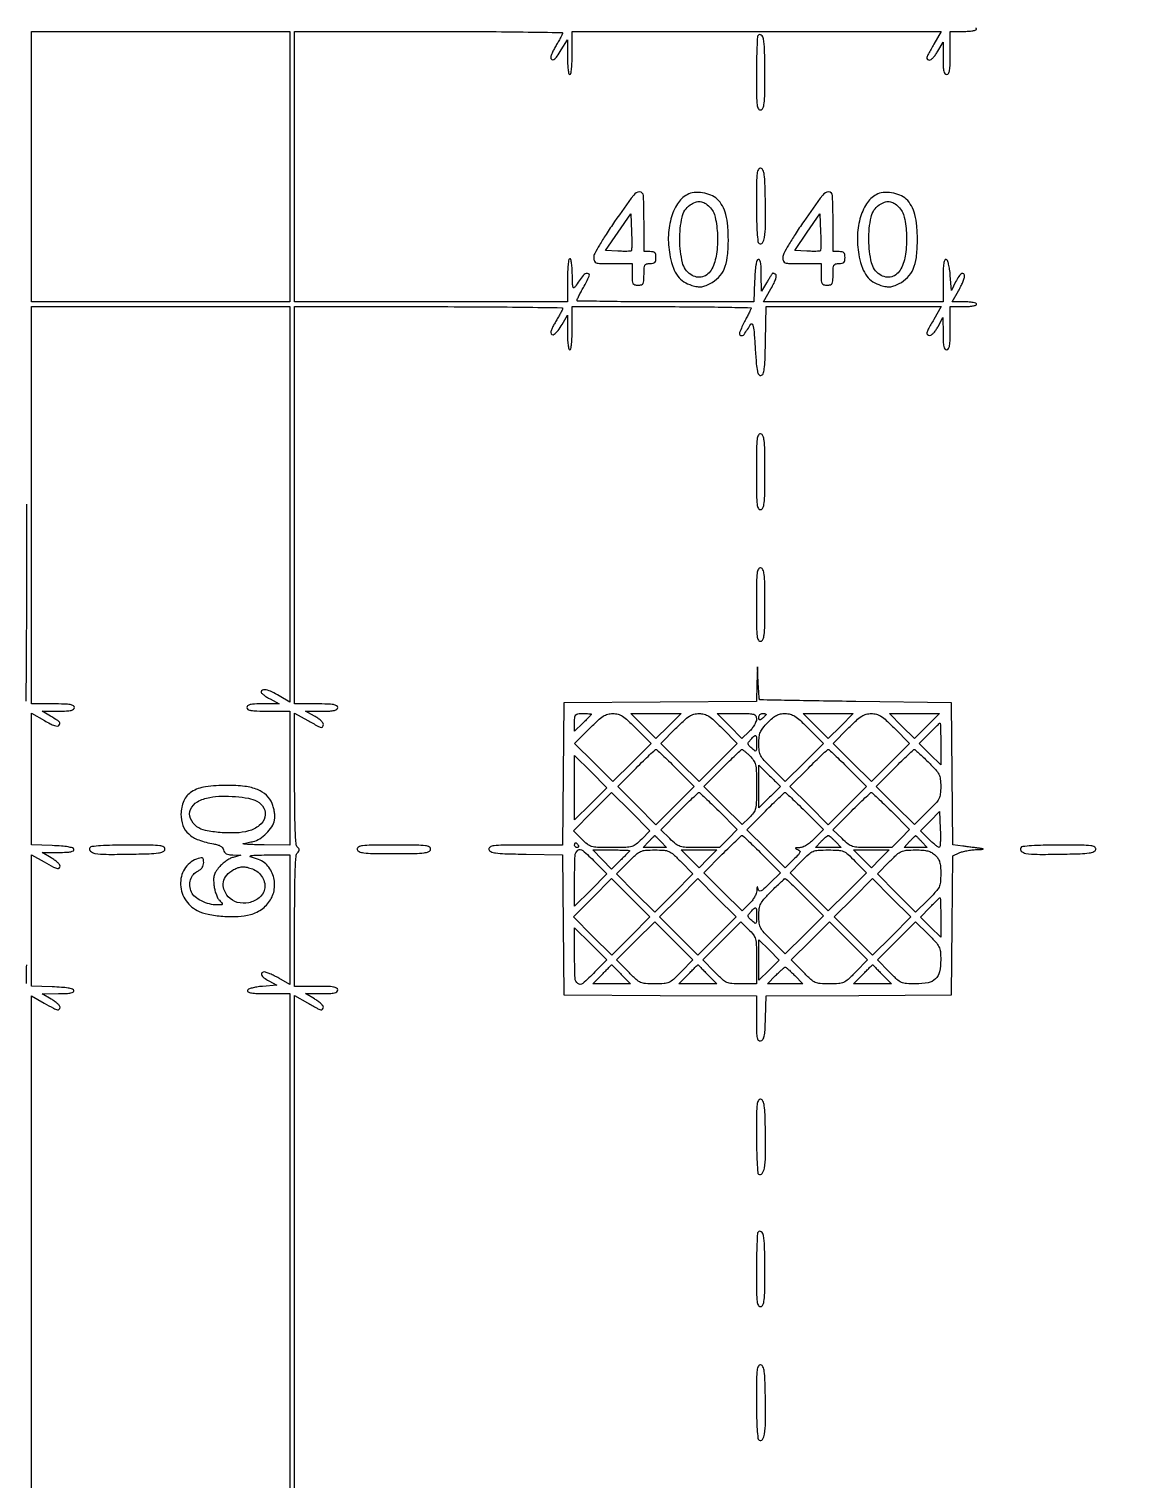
# Model space of a CAD drawing. Extents: x 0 to 836, y 5 to 589.
# Drawn here: x 594.8 to 633.6, y 268.6 to 319.9 of the extents above; entities that cross this region are included whole.
import ezdxf

# ---------------------------------------------------------------- set-up
doc = ezdxf.new("R2010")
doc.units = 0
doc.header["$MEASUREMENT"] = 0

msp = doc.modelspace()

# ---------------------------------------------------------------- linework, layer by layer
for points in [[(201.712326, 537.783562, -0.000001), (217.055896, 537.76491, -0.426088)], [(546.957638, 269.095817, -0.000001), (546.976289, 285.583213, -0.415883)], [(835.446278, 121.592707, -0.000059), (835.429914, 203.53197, -0.00002), (835.42504, 321.569549), (835.424938, 588.3084), (835.769253, 588.3084, 0.013775), (835.969061, 588.313906, 0.121919), (836.052736, 588.339582, 0.232745), (836.087862, 588.394014, 0.064289), (836.086534, 588.49875), (836.0595, 588.6891), (420.497259, 588.710259, 0.000013), (261.145696, 588.714318, 0.000021), (126.989856, 588.708632)], [(718.0002, 512.4222), (718.0002, 320.588723, -0.000011), (717.997333, 194.273324, -0.000202)], [(604.852986, 529.408162, -0.000002), (620.423836, 529.389509, -0.550615)], [(238.738155, 529.614638, -0.000002), (224.300981, 529.63329, -0.415836)], [(308.18842, 529.408162, -0.000002), (322.638019, 529.38951, -0.415836)], [(531.796111, 538.074638, -0.000002), (517.6951, 538.093291, -0.426056)], [(413.368417, 538.074638, -0.000002), (399.676779, 538.093291, -0.415815)], [(693.315638, 481.579418, -0.000002), (693.334294, 494.031443, -0.550517)], [(336.166934, 548.220763, -0.000002), (326.827688, 548.233536, -0.413812)], [(693.109162, 421.684687, -0.000002), (693.090507, 409.236574, -0.415775)], [(689.941022, 529.408162, -0.000003), (701.809045, 529.389505, -0.550493)], [(383.716206, 529.408162, -0.000003), (394.123716, 529.389504, -0.425916)], [(604.231838, 387.151416, -0.000003), (604.250494, 398.693431, -0.41574)], [(718.148241, 147.565102, 0.000075), (718.164575, 211.571705, 0.000026), (718.1694, 303.889409), (718.1694, 512.350018)], [(604.2132, 227.791709), (604.2132, 285.706618), (604.667648, 285.446609, 0.004639), (605.005791, 285.257286, 0.060119), (605.139598, 285.203681, 0.289671), (605.201254, 285.222954, 0.17782), (605.2284, 285.296871, 0.174943), (605.20889, 285.350925, 0.032609), (605.135208, 285.428767, 0.031428), (605.032622, 285.512543, 0.024173), (604.91115, 285.591028), (604.5939, 285.774913), (605.16495, 285.776857, 0.008975), (605.457852, 285.783112, 0.045684), (605.619351, 285.804325, 0.104993), (605.704856, 285.843656, 0.2369), (605.736, 285.9057, 0.273642), (605.698125, 285.969723, 0.084509), (605.58795, 286.007925, 0.035355), (605.378186, 286.0278, 0.005946), (604.9746, 286.0326), (604.2132, 286.0326), (604.2132, 288.34218, -0.002271), (604.218225, 289.448441, -0.008249), (604.236209, 290.151307, -0.006431), (604.263067, 290.639635, -0.181348), (604.31472, 290.75328, 0.049631), (604.359946, 290.808502, 0.147822), (604.37394, 290.8548, 0.147822), (604.359946, 290.901098, 0.049631), (604.31472, 290.95632, -0.181418), (604.263048, 291.070048, -0.006399), (604.236203, 291.559982, -0.008224), (604.218222, 292.265152, -0.002261), (604.2132, 293.375496), (604.2132, 295.693152), (604.677218, 295.431276, 0.003411), (605.033608, 295.233336, 0.064225), (605.152603, 295.186923, 0.337749), (605.206406, 295.210169, 0.128585), (605.2284, 295.294279, 0.168972), (605.207843, 295.353373, 0.03918), (605.135208, 295.431673, 0.036138), (605.032601, 295.513356, 0.0286), (604.91115, 295.58664), (604.5939, 295.754122), (605.16495, 295.757861, 0.009031), (605.457342, 295.765058, 0.045588), (605.619052, 295.786823, 0.104163), (605.704825, 295.826417, 0.236978), (605.736, 295.8885, 0.273642), (605.698125, 295.952523, 0.084509), (605.58795, 295.990725, 0.035355), (605.378186, 296.0106, 0.005946), (604.9746, 296.0154), (604.2132, 296.0154), (604.2132, 303.0372), (604.2132, 310.059), (608.9508, 310.059, -0.001255), (610.767404, 310.054441, -0.002093), (612.296603, 310.040362, -0.000177), (613.662472, 310.021584, -0.412086), (613.687967, 309.99555, -0.111035), (613.678741, 309.955791, -0.00754), (613.626435, 309.851333, -0.010506), (613.558975, 309.727946, -0.007675), (613.479107, 309.5937, 0.013093), (613.399115, 309.45587, 0.015532), (613.33113, 309.32157, 0.014424), (613.280969, 309.205747, 0.08935), (613.26804, 309.1425, 0.300243), (613.310105, 309.075399, 0.270054), (613.392756, 309.083695, 0.076762), (613.524918, 309.214646, 0.029789), (613.665858, 309.431077), (613.854817, 309.7629), (613.856208, 309.14955, 0.012089), (613.862612, 308.90744, 0.022171), (613.881319, 308.711035, 0.019132), (613.907712, 308.563946, 0.352327), (613.9422, 308.5362, 0.365646), (613.977797, 308.566249, 0.014491), (614.0033, 308.7477, 0.018502), (614.021156, 308.989679, 0.009164), (614.0268, 309.2976), (614.0268, 310.059), (617.20635, 310.059, -0.001871), (618.423497, 310.054446, -0.003165), (619.443049, 310.040362, -0.000447), (620.339745, 310.021495, -0.543881), (620.355744, 309.99555, -0.005811), (620.335193, 309.953574, -0.000383), (620.274419, 309.83324, -0.000554), (620.201708, 309.689939, -0.000414), (620.121238, 309.532106, 0.018461), (619.942347, 309.147536, 0.411814), (619.984091, 309.043871, 0.354344), (620.102431, 309.077184, 0.017708), (620.338991, 309.438322, -0.511902), (620.386767, 309.442155, -0.130962), (620.426656, 309.358331, -0.026458), (620.459564, 309.108208, -0.003829), (620.49567, 308.595109, 0.003918), (620.535324, 308.033034, 0.03168), (620.571797, 307.777187, 0.092882), (620.621797, 307.655609, 0.305214), (620.697679, 307.623265, 0.26022), (620.773625, 307.687064, 0.057918), (620.816665, 307.857582, 0.02474), (620.842921, 308.176796, 0.003278), (620.860573, 308.854507), (620.884046, 310.059), (623.975832, 310.059), (627.067618, 310.059), (626.807609, 309.604552, 0.004616), (626.614834, 309.260281, 0.066284), (626.564349, 309.129674, 0.315049), (626.588043, 309.069293, 0.147671), (626.672479, 309.0438, 0.168972), (626.731573, 309.064357, 0.03918), (626.809873, 309.136992, 0.036138), (626.891556, 309.239599, 0.0286), (626.96484, 309.36105), (627.132322, 309.6783), (627.136061, 309.10725, 0.009031), (627.143258, 308.814858, 0.045588), (627.165023, 308.653148, 0.104163), (627.204617, 308.567375, 0.236978), (627.2667, 308.5362, 0.273642), (627.330723, 308.574075, 0.084509), (627.368925, 308.68425, 0.035355), (627.3888, 308.894014, 0.005946), (627.3936, 309.2976), (627.3936, 310.059), (627.8589, 310.059, 0.017105), (628.037266, 310.065104, 0.027868), (628.187518, 310.083851, 0.026982), (628.299491, 310.110519, 0.332234), (628.3242, 310.1436, 0.324248), (628.300288, 310.176597, 0.030617), (628.197819, 310.203349, 0.03004), (628.058882, 310.222092, 0.018511), (627.893967, 310.2282), (627.463734, 310.2282), (627.682467, 310.619556, 0.011597), (627.766217, 310.777916, 0.014102), (627.836947, 310.930097, 0.012683), (627.889158, 311.060246, 0.089272), (627.9012, 311.127156, 0.18104), (627.867221, 311.217925, 0.365083), (627.796778, 311.228881, 0.111398), (627.69113, 311.126913, 0.034758), (627.582581, 310.933646), (627.4359, 310.623892), (627.3936, 311.159688, 0.01551), (627.369306, 311.380051, 0.028269), (627.333825, 311.557506, 0.030562), (627.291723, 311.686727, 0.222764), (627.24555, 311.730292, 0.394072), (627.194732, 311.706815, 0.061095), (627.162903, 311.589617, 0.029435), (627.144588, 311.372886, 0.006363), (627.1398, 310.99665), (627.1398, 310.2282), (623.966577, 310.2282), (620.793353, 310.2282), (621.051775, 310.686098, 0.013355), (621.161684, 310.893603, 0.038063), (621.222931, 311.045053, 0.059741), (621.242946, 311.14976, 0.278577), (621.21607, 311.202169, 0.031), (621.178484, 311.222294, 0.046666), (621.143422, 311.234553, 0.057974), (621.115475, 311.238129, 0.246146), (621.100936, 311.230721, 0.013628), (621.08659, 311.209277, 0.000456), (621.032215, 311.122822, 0.000865), (620.968298, 311.020598, 0.000603), (620.89649, 310.905), (620.71305, 310.6089), (620.711625, 311.187, 0.009062), (620.705925, 311.463838, 0.039053), (620.68675, 311.627283, 0.088868), (620.653659, 311.712066, 0.348476), (620.60445, 311.730073, 0.245891), (620.555169, 311.679121, 0.029679), (620.518847, 311.52199, 0.024548), (620.491186, 311.290141, 0.009086), (620.474256, 310.961623), (620.449813, 310.2282), (617.322906, 310.2282, -0.001528), (616.123894, 310.231864, -0.002548), (615.114529, 310.243176, -0.000262), (614.216535, 310.258287, -0.409141), (614.196, 310.279182, -0.112389), (614.20378, 310.313355, -0.003975), (614.263643, 310.435521, -0.007185), (614.338044, 310.579152, -0.004948), (614.426273, 310.739809, 0.023312), (614.626756, 311.138935, 0.512959), (614.57065, 311.234901, 0.260592), (614.413944, 311.165667, 0.019352), (614.137525, 310.766981, -0.16362), (614.089193, 310.727984, -0.444968), (614.054767, 310.746028, -0.055603), (614.037573, 310.868405, -0.004947), (614.031775, 311.17995, 0.013429), (614.023866, 311.402237, 0.023296), (614.003771, 311.585844, 0.020304), (613.976279, 311.724167, 0.34644), (613.9422, 311.751, 0.365646), (613.906603, 311.720951, 0.014491), (613.8811, 311.5395, 0.018502), (613.863244, 311.297521, 0.009164), (613.8576, 310.9896), (613.8576, 310.2282), (609.0354, 310.2282), (604.2132, 310.2282), (604.2132, 315.0081), (604.2132, 319.788), (608.9508, 319.788, -0.001255), (610.767254, 319.783441, -0.002095), (612.295954, 319.769362, -0.000177), (613.661137, 319.750584, -0.422286), (613.68576, 319.72455, -0.10382), (613.675677, 319.684812, -0.007062), (613.62267, 319.580333, -0.009869), (613.554721, 319.456945, -0.007234), (613.474693, 319.3227, 0.012708), (613.394859, 319.185385, 0.015414), (613.327365, 319.052641, 0.01405), (613.277627, 318.938661, 0.095102), (613.265833, 318.87855, 0.218217), (613.30194, 318.798899, 0.339983), (613.373644, 318.794588, 0.086405), (613.493039, 318.909846, 0.02268), (613.640505, 319.13235), (613.855999, 319.4919), (613.8568, 318.87855, 0.012065), (613.862964, 318.636245, 0.0222), (613.881467, 318.439888, 0.01921), (613.907711, 318.292965, 0.352506), (613.9422, 318.2652, 0.365646), (613.977797, 318.295249, 0.014491), (614.0033, 318.4767, 0.018502), (614.021156, 318.718679, 0.009164), (614.0268, 319.0266), (614.0268, 319.788), (620.547209, 319.788), (627.067618, 319.788), (626.807609, 319.333552, 0.004639), (626.618286, 318.995409, 0.060119), (626.564681, 318.861602, 0.289671), (626.583954, 318.799946, 0.17782), (626.657871, 318.7728, 0.174943), (626.711925, 318.79231, 0.032609), (626.789767, 318.865992, 0.031428), (626.873543, 318.968578, 0.024173), (626.952028, 319.09005), (627.135913, 319.4073), (627.137857, 318.83625, 0.008975), (627.144112, 318.543348, 0.045684), (627.165325, 318.381849, 0.104993), (627.204656, 318.296344, 0.2369), (627.2667, 318.2652, 0.273642), (627.330723, 318.303075, 0.084509), (627.368925, 318.41325, 0.035355), (627.3888, 318.623014, 0.005946), (627.3936, 319.0266), (627.3936, 319.788), (627.8589, 319.788, 0.017105), (628.037266, 319.794104, 0.027868), (628.187518, 319.812851, 0.026982), (628.299491, 319.839519, 0.332234), (628.3242, 319.8726, 0.322437), (628.300465, 319.905579, 0.031449)], [(594.9072, 227.786223), (594.9072, 285.695647), (595.35819, 285.441123, 0.005105), (595.690829, 285.257846, 0.05887), (595.829314, 285.203209, 0.273209), (595.893433, 285.221316, 0.194915), (595.921572, 285.29235, 0.175744), (595.902133, 285.344663, 0.030637), (595.828038, 285.421851, 0.030019), (595.725543, 285.505511, 0.022931), (595.604322, 285.584705), (595.2879, 285.77131), (595.866, 285.775055, 0.009126), (596.142362, 285.781891, 0.039013), (596.305975, 285.80178, 0.08811), (596.391062, 285.835245, 0.348167), (596.409073, 285.88455, 0.245891), (596.358121, 285.933831, 0.029679), (596.20099, 285.970153, 0.024548), (595.969141, 285.997814, 0.009086), (595.640623, 286.014744), (594.9072, 286.039187), (594.9072, 288.363117), (594.9072, 290.687047), (595.35819, 290.432523, 0.005105), (595.690829, 290.249246, 0.05887), (595.829314, 290.194609, 0.273209), (595.893433, 290.212716, 0.194915), (595.921572, 290.28375, 0.175744), (595.902133, 290.336063, 0.030637), (595.828038, 290.413251, 0.030019), (595.725543, 290.496911, 0.022931), (595.604322, 290.576105), (595.2879, 290.76271), (595.866, 290.766455, 0.009126), (596.142362, 290.773291, 0.039013), (596.305975, 290.79318, 0.08811), (596.391062, 290.826645, 0.348167), (596.409073, 290.87595, 0.245891), (596.358121, 290.925231, 0.029679), (596.20099, 290.961553, 0.024548), (595.969141, 290.989214, 0.009086), (595.640623, 291.006144), (594.9072, 291.030587), (594.9072, 293.360003), (594.9072, 295.689418), (595.365977, 295.426932, 0.013632), (595.571015, 295.316928, 0.036849), (595.723593, 295.253943, 0.055394), (595.830338, 295.231509, 0.285851), (595.882048, 295.257152, 0.078544), (595.911655, 295.327807, 0.25054), (595.899366, 295.375748, 0.068732), (595.835662, 295.428502, 0.002883), (595.584, 295.582322), (595.2879, 295.760968), (595.85895, 295.761284, 0.008923), (596.152315, 295.766682, 0.04577), (596.313622, 295.787397, 0.10575), (596.398884, 295.826491, 0.236826), (596.43, 295.8885, 0.273642), (596.392125, 295.952523, 0.084509), (596.28195, 295.990725, 0.035355), (596.072186, 296.0106, 0.005946), (595.6686, 296.0154), (594.9072, 296.0154), (594.9072, 303.0372), (594.9072, 310.059), (599.4756, 310.059), (604.044, 310.059), (604.044, 303.071461), (604.044, 296.083922), (603.669385, 296.303461, 0.022026), (603.406023, 296.4426, 0.057906), (603.204019, 296.510962, 0.122542), (603.078934, 296.506803, 0.335193), (603.0288, 296.440421, 0.203358), (603.04641, 296.398914, 0.025204), (603.121992, 296.332902, 0.026473), (603.224536, 296.260531, 0.018981), (603.34605, 296.19036), (603.6633, 296.022878), (603.09225, 296.019139, 0.009031), (602.799858, 296.011942, 0.045588), (602.638148, 295.990177, 0.104163), (602.552375, 295.950583, 0.236978), (602.5212, 295.8885, 0.273642), (602.559075, 295.824477, 0.084509), (602.66925, 295.786275, 0.035355), (602.879014, 295.7664, 0.005946), (603.2826, 295.7616), (604.044, 295.7616), (604.044, 293.3928), (604.044, 291.024), (603.13455, 291.033814, -0.003863), (602.796678, 291.040071, -0.008818), (602.541953, 291.051255, -0.015787), (602.394904, 291.064983, -0.845943), (602.3943, 291.079408, 0.000047), (602.472324, 291.095915, 0.000026), (602.567797, 291.116128, 0.000026), (602.664659, 291.136646, 0.000041), (602.74733, 291.154169, 0.091613), (602.980153, 291.250328, 0.052603), (603.217137, 291.441771, 0.05283), (603.407299, 291.676625, 0.097715), (603.498073, 291.903724, 0.045977), (603.510799, 292.039353, 0.033525), (603.500905, 292.190521, 0.032288), (603.469941, 292.345713, 0.033585), (603.419534, 292.493535, 0.104953), (603.217017, 292.78645, 0.093792), (602.905302, 292.986118, 0.067479), (602.453401, 293.100503, 0.027671), (601.820533, 293.137142, 0.035433), (601.057565, 293.084922, 0.10516), (600.567267, 292.906659, 0.150741), (600.292987, 292.589672, 0.103888), (600.1947, 292.121734, 0.087219), (600.265193, 291.720691, 0.121592), (600.467065, 291.419185, 0.099552), (600.821016, 291.206844, 0.044644), (601.348628, 291.070615, -0.032606), (601.488616, 291.038039, -0.065328), (601.591919, 290.991373, -0.085116), (601.661486, 290.929791, -0.10554), (601.700258, 290.852715, 0.093259), (601.737172, 290.774661, 0.113416), (601.797985, 290.721626, 0.083983), (601.89088, 290.690454, 0.032314), (602.02683, 290.67797), (602.3097, 290.67034), (602.041764, 290.592769, 0.05458), (601.922738, 290.543722, 0.028106), (601.785686, 290.458538, 0.027561), (601.653009, 290.353981, 0.037209), (601.546257, 290.244744, 0.029405), (601.428221, 290.086445, 0.074549), (601.368161, 289.95655, 0.072535), (601.347957, 289.812616, 0.026727), (601.360037, 289.607412, 0.031012), (601.386903, 289.45479, 0.027174), (601.43331, 289.29961, 0.028137), (601.490862, 289.163933, 0.069644), (601.551407, 289.074767, -0.010125), (601.645395, 288.966587, -0.29066), (601.649943, 288.931615, -0.281034), (601.620141, 288.911814, -0.009632), (601.474095, 288.909, -0.06538), (601.203544, 288.944529, -0.050678), (600.925462, 289.049968, -0.053033), (600.693239, 289.198702, -0.117448), (600.564852, 289.363666, -0.088801), (600.509287, 289.580924, -0.091593), (600.533518, 289.801483, -0.097345), (600.632216, 289.988238, -0.116273), (600.789234, 290.109857, 0.05591), (600.880024, 290.164184, 0.077484), (600.945625, 290.232489, 0.081855), (600.984916, 290.314413, 0.071083), (600.9984, 290.408781, 0.033646), (600.991149, 290.516415, 0.197222), (600.963367, 290.564493, 0.203472), (600.910441, 290.57834, 0.035991), (600.80805, 290.555711, 0.166211), (600.360001, 290.23661, 0.151956), (600.18074, 289.697324, 0.141227), (600.334858, 289.120975, 0.139974), (600.772459, 288.71268, 0.068762), (601.151245, 288.580682, 0.030667), (601.675677, 288.508546, 0.030666), (602.215929, 288.500946, 0.056497), (602.649304, 288.570937, 0.094072), (603.087629, 288.788424, 0.109169), (603.388884, 289.142375, 0.113488), (603.505758, 289.578798, 0.108278), (603.423512, 290.030614, 0.05925), (603.305192, 290.240102, 0.074902), (603.148596, 290.397757, 0.065918), (602.936199, 290.515894, 0.034802), (602.6481, 290.607031, -0.498771), (602.637341, 290.631877, -0.237394), (602.671664, 290.654758, -0.022974), (602.870802, 290.669897, -0.00486), (603.21915, 290.67694), (604.044, 290.6856), (604.044, 288.394167), (604.044, 286.102734), (603.652644, 286.321467, 0.011597), (603.494284, 286.405217, 0.014102), (603.342103, 286.475947, 0.012683), (603.211954, 286.528158, 0.089272), (603.145044, 286.5402, 0.171861), (603.055881, 286.50862, 0.352784), (603.041276, 286.440668, 0.117079), (603.128208, 286.337398, 0.034501), (603.30375, 286.225123), (603.5787, 286.0749), (603.077686, 286.0326, 0.017263), (602.87498, 286.008415, 0.029087), (602.707582, 285.972484, 0.030909), (602.583997, 285.929962, 0.218326), (602.541886, 285.88455, 0.394038), (602.565372, 285.833732, 0.06108), (602.682582, 285.801903, 0.029434), (602.899321, 285.783588, 0.006363), (603.27555, 285.7788), (604.044, 285.7788), (604.044, 227.870882)], [(594.738, 303.0795, -0.00059), (594.73484, 300.403205, -0.000985), (594.725081, 298.150228, -0.000039), (594.712115, 296.11798, -0.412323)], [(598.142374, 133.226362, -0.000004), (607.061927, 133.207701, -0.425827)], [(594.728111, 286.787501, -0.000214), (594.718141, 286.130792, -0.409649)], [(717.979042, 153.570589, -0.000014), (717.95733, 128.915092, -0.566366)]]:
    msp.add_lwpolyline(points, format="xyb")
for points in [[(604.044, 315.0081), (604.044, 310.2282), (599.4756, 310.2282), (594.9072, 310.2282), (594.9072, 315.0081), (594.9072, 319.788), (599.4756, 319.788), (604.044, 319.788)], [(617.430943, 295.233857), (616.9878, 294.790714), (616.544657, 295.233857), (616.101514, 295.677), (616.9878, 295.677), (617.874086, 295.677)], [(623.522143, 295.233857), (623.079, 294.790714), (622.635857, 295.233857), (622.192714, 295.677), (623.079, 295.677), (623.965286, 295.677)], [(626.567743, 295.233857), (626.1246, 294.790714), (625.681457, 295.233857), (625.238314, 295.677), (626.1246, 295.677), (627.010886, 295.677)], [(614.681667, 292.484133), (614.1114, 291.913867), (614.1114, 293.0544), (614.1114, 294.194933), (614.681667, 293.624667), (615.251933, 293.0544)], [(618.82644, 290.53896), (618.5106, 290.22312), (618.19476, 290.53896), (617.87892, 290.8548), (618.5106, 290.8548), (619.14228, 290.8548)], [(624.91764, 290.53896), (624.6018, 290.22312), (624.28596, 290.53896), (623.97012, 290.8548), (624.6018, 290.8548), (625.23348, 290.8548)], [(616.0995, 287.8092), (615.42533, 287.131052), (614.74853, 287.807852), (614.07173, 288.484652), (614.7459, 289.1628), (615.42007, 289.840948), (616.09687, 289.164148), (616.77367, 288.487348)], [(619.1451, 287.8092), (618.47093, 287.131052), (617.79413, 287.807852), (617.11733, 288.484652), (617.7915, 289.1628), (618.46567, 289.840948), (619.14247, 289.164148), (619.81927, 288.487348)], [(625.3209, 287.8092), (624.64673, 287.131052), (623.96993, 287.807852), (623.29313, 288.484652), (623.9673, 289.1628), (624.64147, 289.840948), (625.31827, 289.164148), (625.99507, 288.487348)], [(620.983906, 286.604894), (620.6256, 286.246588), (620.6256, 286.9632), (620.6256, 287.679812), (620.983906, 287.321506), (621.342212, 286.9632)]]:
    msp.add_lwpolyline(points, close=True)
for points in [[(620.599162, 319.648762, 0.185399), (620.575698, 319.596044, 0.002359), (620.558085, 319.224811, 0.006502), (620.545202, 318.790983, 0.004171), (620.541, 318.287197, 0.002344), (620.544682, 317.501668, 0.026565), (620.56409, 317.191518, 0.09424), (620.608152, 317.05084, 0.328503), (620.68905, 317.012305, 0.254366), (620.770594, 317.07939, 0.068477), (620.813084, 317.247571, 0.025039), (620.833034, 317.576051, 0.002648), (620.8371, 318.343909, 0.005609), (620.828161, 319.140699, 0.039503), (620.788934, 319.526222, 0.185758), (620.709812, 319.655944, 0.376737)], [(620.541, 313.665696, 0.004687), (620.546458, 313.083541, 0.012442), (620.564602, 312.667951, 0.0095), (620.591209, 312.364706, 0.231694), (620.635059, 312.295054, 0.395263), (620.750881, 312.318443, 0.115694), (620.826336, 312.502875, 0.037143), (620.861203, 312.918342, 0.006672), (620.858196, 313.695738, 0.002989), (620.841681, 314.407808, 0.026232), (620.815971, 314.722117, 0.069287), (620.770593, 314.884546, 0.247473), (620.68905, 314.949791, 0.329521), (620.608092, 314.910982, 0.093362), (620.564078, 314.769185, 0.026378), (620.544679, 314.456924, 0.002325)], [(615.526161, 313.062993, 0.007362), (615.221758, 312.613099, 0.013352), (614.988241, 312.235137, 0.012012), (614.822121, 311.933003, 0.120245), (614.7882, 311.793993, 0.092874), (614.811263, 311.670899, 0.227966), (614.876809, 311.609581, 0.071609), (615.023739, 311.585742, 0.004467), (615.465, 311.5818), (616.1418, 311.5818), (616.1418, 311.2011, 0.012699), (616.147559, 310.974382, 0.114574), (616.1747, 310.87962, 0.210352), (616.234288, 310.834411, 0.058662), (616.3533, 310.8204, 0.058662), (616.472312, 310.834411, 0.210352), (616.5319, 310.87962, 0.114574), (616.559041, 310.974382, 0.012699), (616.5648, 311.2011, -0.012699), (616.570559, 311.427818, -0.114574), (616.5977, 311.52258, -0.210352), (616.657288, 311.567789, -0.058662), (616.7763, 311.5818, 0.045527), (616.883616, 311.591592, 0.152009), (616.9455, 311.6241, 0.152009), (616.978008, 311.685984, 0.045527), (616.9878, 311.7933, 0.045527), (616.978008, 311.900616, 0.152009), (616.9455, 311.9625, 0.152009), (616.883616, 311.995008, 0.045527), (616.7763, 312.0048), (616.5648, 312.0048), (616.5648, 313.0623, 0.010163), (616.546069, 313.983794, 0.402164), (616.411989, 314.112618, 0.239335), (616.199627, 314.004968, 0.005555)], [(618.090139, 314.016131, 0.133039), (617.747129, 313.696462, 0.072917), (617.516271, 313.166039, 0.063285), (617.424476, 312.50765, 0.054258), (617.491788, 311.810699, 0.038109), (617.604029, 311.421649, 0.07364), (617.760166, 311.138584, 0.08606), (617.972715, 310.94136, 0.071427), (618.253075, 310.811521, 0.026842), (618.439801, 310.766335, 0.069755), (618.577697, 310.760199, 0.067582), (618.714501, 310.792198, 0.024029), (618.898854, 310.872935, 0.08301), (619.198712, 311.089949, 0.092798), (619.398009, 311.38529, 0.071312), (619.509971, 311.795949, 0.029806), (619.546858, 312.369792, 0.020525), (619.527203, 312.908843, 0.045555), (619.458311, 313.313727, 0.060037), (619.335412, 313.62186, 0.079457), (619.15096, 313.860494, 0.093169), (618.930839, 314.001085, 0.059297), (618.636542, 314.080677, 0.059632), (618.334133, 314.088708, 0.098591)], [(622.209561, 313.062993, 0.007362), (621.905158, 312.613099, 0.013352), (621.671641, 312.235137, 0.012012), (621.505521, 311.933003, 0.120245), (621.4716, 311.793993, 0.092874), (621.494663, 311.670899, 0.227966), (621.560209, 311.609581, 0.071609), (621.707139, 311.585742, 0.004467), (622.1484, 311.5818), (622.8252, 311.5818), (622.8252, 311.2011, 0.012699), (622.830959, 310.974382, 0.114574), (622.8581, 310.87962, 0.210352), (622.917688, 310.834411, 0.058662), (623.0367, 310.8204, 0.058662), (623.155712, 310.834411, 0.210352), (623.2153, 310.87962, 0.114574), (623.242441, 310.974382, 0.012699), (623.2482, 311.2011, -0.012699), (623.253959, 311.427818, -0.114574), (623.2811, 311.52258, -0.210352), (623.340688, 311.567789, -0.058662), (623.4597, 311.5818, 0.045527), (623.567016, 311.591592, 0.152009), (623.6289, 311.6241, 0.152009), (623.661408, 311.685984, 0.045527), (623.6712, 311.7933, 0.045527), (623.661408, 311.900616, 0.152009), (623.6289, 311.9625, 0.152009), (623.567016, 311.995008, 0.045527), (623.4597, 312.0048), (623.2482, 312.0048), (623.2482, 313.0623, 0.010163), (623.229469, 313.983794, 0.402164), (623.095389, 314.112618, 0.239335), (622.883027, 314.004968, 0.005555)], [(624.773539, 314.016131, 0.133039), (624.430529, 313.696462, 0.072917), (624.199671, 313.166039, 0.063285), (624.107876, 312.50765, 0.054258), (624.175188, 311.810699, 0.038109), (624.287429, 311.421649, 0.07364), (624.443566, 311.138584, 0.08606), (624.656115, 310.94136, 0.071427), (624.936475, 310.811521, 0.026842), (625.123201, 310.766335, 0.069755), (625.261097, 310.760199, 0.067582), (625.397901, 310.792198, 0.024029), (625.582254, 310.872935, 0.08301), (625.882112, 311.089949, 0.092798), (626.081409, 311.38529, 0.071312), (626.193371, 311.795949, 0.029806), (626.230258, 312.369792, 0.020525), (626.210603, 312.908843, 0.045555), (626.141711, 313.313727, 0.060037), (626.018812, 313.62186, 0.079457), (625.83436, 313.860494, 0.093169), (625.614239, 314.001085, 0.059297), (625.319942, 314.080677, 0.059632), (625.017533, 314.088708, 0.098591)], [(618.882333, 313.586558, -0.144075), (619.082134, 313.220145, -0.044146), (619.161437, 312.588023, -0.044375), (619.126311, 311.914724, -0.081718), (618.962595, 311.392676, -0.09631), (618.824649, 311.214564, -0.114296), (618.637536, 311.114237, -0.114637), (618.425814, 311.106551, -0.097318), (618.218081, 311.190974, -0.192896), (617.925369, 311.610096, -0.054774), (617.829095, 312.41464, -0.054766), (617.909926, 313.222159, -0.189883), (618.194312, 313.652006, -0.063398), (618.380019, 313.749725, -0.113636), (618.550019, 313.772203, -0.112269), (618.714141, 313.718098, -0.060914)], [(625.565733, 313.586558, -0.144075), (625.765534, 313.220145, -0.044146), (625.844837, 312.588023, -0.044375), (625.809711, 311.914724, -0.081718), (625.645995, 311.392676, -0.09631), (625.508049, 311.214564, -0.114296), (625.320936, 311.114237, -0.114637), (625.109214, 311.106551, -0.097318), (624.901481, 311.190974, -0.192896), (624.608769, 311.610096, -0.054774), (624.512495, 312.41464, -0.054766), (624.593326, 313.222159, -0.189883), (624.877712, 313.652006, -0.063398), (625.063419, 313.749725, -0.113636), (625.233419, 313.772203, -0.112269), (625.397541, 313.718098, -0.060914)], [(616.112599, 312.031999, -0.185124), (616.082015, 312.018367, -0.007561), (615.959312, 312.013694, -0.012318), (615.811105, 312.013943, -0.008332), (615.642293, 312.021204), (615.208677, 312.0471), (615.654089, 312.69055), (616.0995, 313.333999), (616.124395, 312.701345, -0.005621), (616.131282, 312.456223, -0.008617), (616.131199, 312.243754, -0.003925), (616.126628, 312.064334, -0.190267)], [(622.795999, 312.031999, -0.185124), (622.765415, 312.018367, -0.007561), (622.642712, 312.013694, -0.012318), (622.494505, 312.013943, -0.008332), (622.325693, 312.021204), (621.892077, 312.0471), (622.337489, 312.69055), (622.7829, 313.333999), (622.807795, 312.701345, -0.005621), (622.814682, 312.456223, -0.008617), (622.814599, 312.243754, -0.003925), (622.810028, 312.064334, -0.190267)], [(620.541, 304.2216, 0.002216), (620.544656, 303.396681, 0.02535), (620.564001, 303.072244, 0.088793), (620.60776, 302.924181, 0.335991), (620.68905, 302.884105, 0.254832), (620.770632, 302.951342, 0.068159), (620.813097, 303.120215, 0.024934), (620.833038, 303.450043, 0.002632), (620.8371, 304.2216, 0.002632), (620.833038, 304.993157, 0.024934), (620.813097, 305.322985, 0.068159), (620.770632, 305.491858, 0.254832), (620.68905, 305.559095, 0.335991), (620.60776, 305.519019, 0.088793), (620.564001, 305.370956, 0.02535), (620.544656, 305.046519, 0.002216)], [(620.541, 299.5263, 0.002301), (620.544674, 298.727997, 0.026158), (620.56406, 298.413212, 0.092428), (620.608024, 298.270149, 0.330993), (620.68905, 298.231105, 0.251426), (620.770356, 298.297244, 0.070478), (620.813002, 298.461154, 0.025711), (620.833006, 298.781303, 0.002748), (620.8371, 299.5263, 0.002748), (620.833006, 300.271297, 0.025711), (620.813002, 300.591446, 0.070478), (620.770356, 300.755356, 0.251426), (620.68905, 300.821495, 0.330993), (620.608024, 300.782451, 0.092428), (620.56406, 300.639388, 0.026158), (620.544674, 300.324603, 0.002301)], [(620.55757, 296.71431), (620.541, 296.101919), (617.13585, 296.07981), (613.7307, 296.0577), (613.708291, 293.54085), (613.685882, 291.024), (612.369638, 291.024, 0.002317), (611.576059, 291.020323, 0.026304), (611.262947, 291.000928, 0.093033), (611.120714, 290.956931, 0.329984), (611.081814, 290.87595, 0.252441), (611.148709, 290.793935, 0.065732), (611.318788, 290.748551, 0.025039), (611.647729, 290.72237, 0.002807), (612.398043, 290.704553), (613.685851, 290.681207), (613.708276, 288.208853), (613.7307, 285.7365), (617.13585, 285.71439), (620.541, 285.692281), (620.541, 284.883337, 0.004262), (620.545044, 284.408947, 0.042621), (620.56528, 284.211706, 0.153852), (620.611249, 284.126089, 0.245181), (620.68905, 284.102714, 0.20023), (620.767028, 284.154276, 0.095637), (620.814745, 284.266939, 0.038953), (620.842952, 284.479269, 0.005767), (620.861412, 284.911626), (620.885723, 285.692219), (624.160812, 285.714359), (627.4359, 285.7365), (627.458763, 288.1899), (627.481625, 290.6433), (627.708279, 290.74905, -0.043301), (627.822079, 290.79059, -0.018051), (627.981442, 290.827459, -0.0177), (628.155906, 290.854873, -0.021891), (628.319916, 290.867476, 0.003785), (628.492168, 290.874453, 0.067203), (628.54674, 290.884511, 0.777761), (628.545953, 290.896111, 0.015561), (628.4511, 290.910435, -0.001086), (628.328649, 290.925315, -0.000477), (628.166603, 290.945522, -0.000472), (627.994744, 290.967284, -0.000634), (627.839001, 290.987355), (627.480702, 291.033992), (627.458301, 293.545846), (627.4359, 296.0577), (624.0519, 296.102434, -0.000512), (622.753125, 296.120932, -0.000847), (621.656873, 296.139525, -0.00004), (620.668065, 296.15805, -0.204356), (620.650615, 296.165884, -0.166999), (620.643111, 296.182929, -0.001112), (620.629714, 296.346848, -0.004221), (620.616327, 296.5354, -0.002665), (620.603735, 296.75565), (620.57414, 297.3267)], [(614.7036, 295.651296, -0.189406), (614.697018, 295.634544, -0.002347), (614.616621, 295.548838, -0.006534), (614.520994, 295.450459, -0.004184), (614.4075, 295.3386), (614.1114, 295.051609), (614.1114, 295.364304, -0.019141), (614.118792, 295.557317, -0.172066), (614.152578, 295.633515, -0.182984), (614.22577, 295.668933, -0.022185), (614.4075, 295.677, -0.008142), (614.521032, 295.675151, -0.013507), (614.616621, 295.669449, -0.007113), (614.694438, 295.661577, -0.380905)], [(616.292148, 295.146121), (616.818309, 294.615241), (616.141654, 293.942555), (615.465, 293.269869), (614.788346, 293.942555), (614.111691, 294.615241), (614.637852, 295.146121, -0.00954), (614.935996, 295.435675, -0.045306), (615.123537, 295.581573, -0.076233), (615.283454, 295.652687, -0.066663), (615.465, 295.677, -0.066663), (615.646546, 295.652687, -0.076233), (615.806463, 295.581573, -0.045306), (615.994004, 295.435675, -0.00954)], [(619.337748, 295.146121), (619.863909, 294.615241), (619.187254, 293.942555), (618.5106, 293.269869), (617.833946, 293.942555), (617.157291, 294.615241), (617.683452, 295.146121, -0.00954), (617.981596, 295.435675, -0.045306), (618.169137, 295.581573, -0.076233), (618.329054, 295.652687, -0.066663), (618.5106, 295.677, -0.066663), (618.692146, 295.652687, -0.076233), (618.852063, 295.581573, -0.045306), (619.039604, 295.435675, -0.00954)], [(620.541, 295.481328, -0.095328), (620.523254, 295.389095, -0.036481), (620.465799, 295.271087, -0.034482), (620.382961, 295.148684, -0.035745), (620.284996, 295.040389), (620.028993, 294.795122), (619.588053, 295.236061), (619.147114, 295.677), (619.844057, 295.677, -0.004532), (620.287557, 295.67298, -0.063983), (620.444518, 295.649912, -0.211242), (620.51487, 295.591839, -0.116615)], [(620.8794, 295.645059, -0.172217), (620.873093, 295.62729, -0.016008), (620.842123, 295.591563, -0.019119), (620.801107, 295.550468, -0.013852), (620.7525, 295.5078, -0.020633), (620.683893, 295.455486, -0.217533), (620.650076, 295.449269, -0.304492), (620.630484, 295.471026, -0.035496), (620.6256, 295.539741, -0.091307), (620.635249, 295.592141, -0.095788), (620.662877, 295.63668, -0.099536), (620.704084, 295.666484, -0.107348), (620.7525, 295.677, -0.023761), (620.801132, 295.674688, -0.037907), (620.842123, 295.667617, -0.044235), (620.871411, 295.657422, -0.294983)], [(622.383348, 295.146121), (622.909509, 294.615241), (622.233311, 293.943009), (621.557114, 293.270778), (621.091357, 293.730749, -0.010383), (620.811094, 294.019268, -0.066198), (620.693111, 294.185263, -0.092121), (620.641027, 294.352456, -0.029575), (620.6256, 294.613043, -0.02468), (620.637675, 294.857532, -0.075202), (620.678505, 295.018224, -0.072217), (620.766027, 295.163202, -0.021549), (620.938869, 295.356183, -0.021919), (621.110338, 295.517037, -0.0574), (621.249946, 295.61152, -0.070744), (621.389021, 295.660566, -0.049487), (621.554663, 295.677, -0.066021), (621.737188, 295.652793, -0.076664), (621.897228, 295.581951, -0.045545), (622.084599, 295.436295, -0.009512)], [(625.428948, 295.146121), (625.955109, 294.615241), (625.278454, 293.942555), (624.6018, 293.269869), (623.925146, 293.942555), (623.248491, 294.615241), (623.774652, 295.146121, -0.00954), (624.072796, 295.435675, -0.045306), (624.260337, 295.581573, -0.076233), (624.420254, 295.652687, -0.066663), (624.6018, 295.677, -0.066663), (624.783346, 295.652687, -0.076233), (624.943263, 295.581573, -0.045306), (625.130804, 295.435675, -0.00954)], [(627.0552, 294.601886), (627.0552, 293.865171), (626.674333, 294.238964), (626.293467, 294.612756), (626.649648, 294.975678, -0.00324), (626.787963, 295.114796, -0.005133), (626.908452, 295.231992, -0.001471), (627.014131, 295.3321, -0.191126), (627.030514, 295.3386, -0.403157), (627.040566, 295.328922, -0.0011), (627.047949, 295.12219, -0.005234), (627.053426, 294.884376, -0.00314)], [(617.687791, 293.750421), (618.341513, 293.092843), (617.664657, 292.419956), (616.9878, 291.747069), (616.310943, 292.419956), (615.634087, 293.092843), (616.287809, 293.750421, -0.00331), (616.541735, 294.002487, -0.005234), (616.763091, 294.214836, -0.001538), (616.957065, 294.395937, -0.189215), (616.9878, 294.408, -0.189215), (617.018535, 294.395937, -0.001538), (617.212509, 294.214836, -0.005234), (617.433865, 294.002487, -0.00331)], [(620.303721, 294.180672, -0.049446), (620.441495, 294.019733, -0.098742), (620.508379, 293.866827, -0.048822), (620.535488, 293.638029, -0.005091), (620.541, 293.0967, -0.004995), (620.535488, 292.54492, -0.052039), (620.507498, 292.320281, -0.102585), (620.436841, 292.167189, -0.042515), (620.28549, 291.995262), (620.029981, 291.750468), (619.354834, 292.421656), (618.679687, 293.092843), (619.333409, 293.750421, -0.002837), (619.586868, 294.002499, -0.004521), (619.806749, 294.214836, -0.001152), (620.000225, 294.397479, -0.190842), (620.026786, 294.408, -0.166377), (620.051313, 294.399606, -0.006968), (620.124494, 294.341222, -0.011383), (620.209927, 294.267774, -0.007779)], [(620.541, 294.606388, -0.006034), (620.538525, 294.401302, -0.204153), (620.518746, 294.357821, -0.369991), (620.481723, 294.356622, -0.014799), (620.371115, 294.45092, -0.021342), (620.273387, 294.547259, -0.165425), (620.247499, 294.60492, -0.182373), (620.263479, 294.66342, -0.027036), (620.341927, 294.760132, -0.013473), (620.468464, 294.892598, -0.376107), (620.512574, 294.89533, -0.225284), (620.537788, 294.845693, -0.00671)], [(623.778991, 293.750421), (624.432713, 293.092843), (623.755857, 292.419956), (623.079, 291.747069), (622.402143, 292.419956), (621.725287, 293.092843), (622.379009, 293.750421, -0.00331), (622.632935, 294.002487, -0.005234), (622.854291, 294.214836, -0.001538), (623.048265, 294.395937, -0.189215), (623.079, 294.408, -0.189215), (623.109735, 294.395937, -0.001538), (623.303709, 294.214836, -0.005234), (623.525065, 294.002487, -0.00331)], [(626.60839, 293.96674, -0.011178), (626.876373, 293.689983, -0.068233), (626.990245, 293.527294, -0.09104), (627.040502, 293.360617, -0.027825), (627.0552, 293.0967, -0.028539), (627.040044, 292.831377, -0.092408), (626.988388, 292.663446, -0.06699), (626.870914, 292.497668, -0.010345), (626.589443, 292.207949), (626.123686, 291.747978), (625.447287, 292.42041), (624.770887, 293.092843), (625.424609, 293.750421, -0.002978), (625.678207, 294.002495, -0.004735), (625.898527, 294.214836, -0.001262), (626.092144, 294.397014, -0.190361), (626.119955, 294.408, -0.183123), (626.147177, 294.397684, -0.002559), (626.280603, 294.27838, -0.00676), (626.434127, 294.135868, -0.004352)], [(621.387, 293.0967, -0.198788), (621.384977, 293.091813, -0.00012), (621.275169, 292.981953, -0.001457), (621.152267, 292.859764, -0.000886), (621.0063, 292.716), (620.6256, 292.342371), (620.6256, 293.0967), (620.6256, 293.851029), (621.0063, 293.4774, -0.000886), (621.152267, 293.333636, -0.001457), (621.275169, 293.211447, -0.00012), (621.384977, 293.101587, -0.198788)], [(616.482126, 291.237487, -0.028682), (616.284216, 291.055442, -0.103377), (616.133006, 290.976663, -0.062509), (615.926591, 290.945589, -0.006141), (615.4227, 290.9394, -0.006141), (614.919045, 290.945586, -0.062401), (614.712554, 290.976626, -0.103342), (614.561385, 291.055287, -0.028825), (614.363932, 291.236809), (614.075672, 291.534217), (614.747871, 292.210383), (615.42007, 292.886548), (616.095557, 292.211061), (616.771044, 291.535575)], [(619.205894, 292.232314), (619.862632, 291.579428), (619.550147, 291.259414), (619.237661, 290.9394), (618.518148, 290.9394, -0.007407), (618.051369, 290.946315, -0.065969), (617.849049, 290.979251, -0.096551), (617.693553, 291.061319, -0.023846), (617.476753, 291.253708), (617.154872, 291.568016), (617.809601, 292.226608, -0.00303), (618.063642, 292.479069, -0.004813), (618.284463, 292.691739, -0.001303), (618.478431, 292.874027, -0.190184), (618.506744, 292.8852, -0.188689), (618.535115, 292.874098, -0.001302), (618.729615, 292.693415, -0.004796), (618.951085, 292.482587, -0.00302)], [(622.251494, 292.232314), (622.908232, 291.579428), (622.595747, 291.259414, -0.025686), (622.452017, 291.126602, -0.035383), (622.309371, 291.023936, -0.040789), (622.177552, 290.956715, -0.090862), (622.067781, 290.933454, 0.006565), (621.95257, 290.92876, 0.186252), (621.925825, 290.916748, 0.517391), (621.928756, 290.900127, 0.016262), (622.002962, 290.867981, -0.116626), (622.067441, 290.82306, -0.29111), (622.076392, 290.768823, -0.090949), (622.022258, 290.686988, -0.008801), (621.853603, 290.517663), (621.553583, 290.226872), (620.878035, 290.898457), (620.202487, 291.570043), (620.856209, 292.227621, -0.003034), (621.109863, 292.479694, -0.00482), (621.330359, 292.692036, -0.001307), (621.524034, 292.874029, -0.190168), (621.552344, 292.8852, -0.188689), (621.580715, 292.874098, -0.001302), (621.775215, 292.693415, -0.004796), (621.996685, 292.482587, -0.00302)], [(625.297094, 292.232314), (625.953832, 291.579428), (625.641347, 291.259414), (625.328861, 290.9394), (624.609348, 290.9394, -0.007407), (624.142569, 290.946315, -0.065969), (623.940249, 290.979251, -0.096551), (623.784753, 291.061319, -0.023846), (623.567953, 291.253708), (623.246072, 291.568016), (623.900801, 292.226608, -0.00303), (624.154842, 292.479069, -0.004813), (624.375663, 292.691739, -0.001303), (624.569631, 292.874027, -0.190184), (624.597944, 292.8852, -0.188689), (624.626315, 292.874098, -0.001302), (624.820815, 292.693415, -0.004796), (625.042285, 292.482587, -0.00302)], [(602.879524, 292.577687, -0.152341), (603.128014, 292.333915, -0.193791), (603.162903, 292.017397, -0.158165), (602.962544, 291.716061, -0.101891), (602.584876, 291.525546, -0.056119), (602.137266, 291.456981, -0.030501), (601.58032, 291.468736, -0.02923), (601.05922, 291.542453, -0.110494), (600.760163, 291.675669, -0.135251), (600.532303, 291.967596, -0.203488), (600.534725, 292.286052, -0.162529), (600.779082, 292.558368, -0.086537), (601.2099, 292.712985, -0.038102), (601.634501, 292.753771, -0.025119), (602.125037, 292.73874, -0.02485), (602.58107, 292.678865, -0.073437)], [(627.013992, 290.954592, -0.345377), (626.979617, 290.950437, -0.021147), (626.887796, 291.011531, -0.024227), (626.776276, 291.101312, -0.014783), (626.653241, 291.217279), (626.341521, 291.528999), (626.677211, 291.873305), (627.0129, 292.217612), (627.037962, 291.610618, -0.007831), (627.044009, 291.374472, -0.011616), (627.041259, 291.167525, -0.006879), (627.032616, 290.995773, -0.182321)], [(617.157, 291.1509), (617.355694, 290.9394), (616.9455, 290.9394), (616.535306, 290.9394), (616.734, 291.1509, -0.003009), (616.811091, 291.231977, -0.004794), (616.878089, 291.300272, -0.001259), (616.93703, 291.358917, -0.197604), (616.9455, 291.3624, -0.197604), (616.95397, 291.358917, -0.001259), (617.012911, 291.300272, -0.004794), (617.079909, 291.231977, -0.003009)], [(620.734172, 290.704036), (621.388675, 290.045672), (621.015207, 289.679142, -0.007283), (620.803256, 289.477103, -0.07007), (620.701179, 289.406217, -0.279987), (620.64174, 289.410918, -0.175321), (620.601184, 289.470356, 0.015099), (620.580538, 289.541658, 0.587108), (620.567509, 289.544258, 0.160628), (620.556932, 289.51834, 0.005926), (620.550814, 289.411278, -0.082677), (620.529195, 289.309953, -0.036634), (620.469723, 289.186341, -0.034609), (620.385143, 289.060251, -0.03671), (620.28549, 288.949662), (620.029981, 288.704868), (619.354834, 289.376056), (618.679687, 290.047243), (619.333409, 290.704821, -0.00331), (619.587335, 290.956887, -0.005234), (619.808691, 291.169236, -0.001538), (620.002665, 291.350337, -0.189215), (620.0334, 291.3624, -0.189229), (620.064137, 291.350335, -0.001534), (620.258338, 291.169006, -0.005228), (620.479946, 290.956403, -0.003306)], [(623.3328, 291.1509), (623.531494, 290.9394), (623.079, 290.9394), (622.626506, 290.9394), (622.8252, 291.1509, -0.01285), (622.905323, 291.231911, -0.01762), (622.981715, 291.300272, -0.014444), (623.047646, 291.352062, -0.160602), (623.079, 291.3624, -0.160602), (623.110354, 291.352062, -0.014444), (623.176285, 291.300272, -0.01762), (623.252677, 291.231911, -0.01285)], [(626.3784, 291.1509), (626.577094, 290.9394), (626.1669, 290.9394), (625.756706, 290.9394), (625.9554, 291.1509, -0.003009), (626.032491, 291.231977, -0.004794), (626.099489, 291.300272, -0.001259), (626.15843, 291.358917, -0.197604), (626.1669, 291.3624, -0.197604), (626.17537, 291.358917, -0.001259), (626.234311, 291.300272, -0.004794), (626.301309, 291.231977, -0.003009)], [(596.975344, 290.932029, 0.362859), (596.992641, 290.811553, 0.142614), (597.155229, 290.733272, 0.039903), (597.550133, 290.699373, 0.006123), (598.339013, 290.704405, 0.002888), (599.072683, 290.72231, 0.025518), (599.395586, 290.748588, 0.067043), (599.562579, 290.794107, 0.250335), (599.628791, 290.87595, 0.329521), (599.589982, 290.956908, 0.093362), (599.448185, 291.000922, 0.026378), (599.135924, 291.020321, 0.002325), (598.344696, 291.024, 0.004799), (597.771943, 291.018503, 0.011967), (597.353682, 291.000452, 0.008478), (597.042865, 290.974276, 0.233154)], [(606.428905, 290.87595, 0.251426), (606.495044, 290.794644, 0.070478), (606.658954, 290.751998, 0.025711), (606.979103, 290.731994, 0.002748), (607.7241, 290.7279, 0.002748), (608.469097, 290.731994, 0.025711), (608.789246, 290.751998, 0.070478), (608.953156, 290.794644, 0.251426), (609.019295, 290.87595, 0.330993), (608.980251, 290.956976, 0.092428), (608.837188, 291.00094, 0.026158), (608.522403, 291.020326, 0.002301), (607.7241, 291.024, 0.002301), (606.925797, 291.020326, 0.026158), (606.611012, 291.00094, 0.092428), (606.467949, 290.956976, 0.330993)], [(614.2383, 291.024, -0.082592), (614.251541, 290.991674, -0.161196), (614.248909, 290.964251, -0.182303), (614.231021, 290.946023, -0.108972), (614.200993, 290.9394, -0.093332), (614.166793, 290.94584, -0.09642), (614.137718, 290.964251, -0.099167), (614.118258, 290.99172, -0.105053), (614.1114, 291.024, -0.042167), (614.114136, 291.056389, -0.061769), (614.122359, 291.083749, -0.081139), (614.134441, 291.102301, -0.210953), (614.148707, 291.1086, -0.151918), (614.166535, 291.103055, -0.038439), (614.190414, 291.083749, -0.035638), (614.215543, 291.056383, -0.029505)], [(614.831689, 290.430592), (615.249518, 290.006385), (614.680459, 289.437326), (614.1114, 288.868267), (614.1114, 289.861533, -0.009435), (614.126231, 290.64739, -0.219533), (614.224918, 290.841693, -0.360698), (614.398763, 290.837571, -0.019232)], [(616.0572, 290.829669, -0.190005), (616.050687, 290.813149, -0.001922), (615.962898, 290.719837, -0.00589), (615.859225, 290.613036, -0.003747), (615.736171, 290.491063), (615.415143, 290.177586), (615.084502, 290.516193), (614.753861, 290.8548), (615.405531, 290.8548, -0.003614), (615.65541, 290.852994, -0.006022), (615.865772, 290.847418, -0.001454), (616.047429, 290.839883, -0.40128)], [(617.87736, 290.430521), (618.29526, 290.006241), (617.619065, 289.330047), (616.94287, 288.653852), (616.26997, 289.330722), (615.597071, 290.007592), (616.014305, 290.431196, -0.012155), (616.28642, 290.694354, -0.079525), (616.44427, 290.799049, -0.089517), (616.619174, 290.843405, -0.017454), (616.9455, 290.8548, -0.017469), (617.271892, 290.843393, -0.089586), (617.446825, 290.798993, -0.079481), (617.604765, 290.694183, -0.012116)], [(624.033472, 290.45051), (624.431683, 290.046219), (623.755342, 289.373844), (623.079, 288.701469), (622.402658, 289.373844), (621.726317, 290.046219), (622.124528, 290.45051, -0.013397), (622.387309, 290.70338, -0.084884), (622.542936, 290.803137, -0.086296), (622.721809, 290.844736, -0.014084), (623.079, 290.8548, -0.014084), (623.436191, 290.844736, -0.086296), (623.615064, 290.803137, -0.084884), (623.770691, 290.70338, -0.013397)], [(626.859397, 290.670853, -0.055697), (626.958469, 290.554496, -0.07641), (627.017127, 290.430391, -0.055541), (627.046686, 290.266118, -0.016768), (627.0552, 290.012313, -0.021833), (627.042176, 289.714199, -0.091861), (626.994504, 289.542297, -0.073603), (626.883711, 289.380587, -0.011008), (626.608731, 289.096797), (626.162261, 288.655873), (625.490366, 289.331733), (624.818471, 290.007592), (625.235705, 290.431196, -0.012161), (625.506798, 290.693358, -0.078633), (625.664657, 290.798458, -0.089665), (625.838602, 290.843169, -0.018187), (626.158267, 290.8548, -0.015817), (626.423658, 290.846403, -0.048366), (626.601261, 290.817756, -0.066775), (626.736309, 290.762255, -0.057792)], [(629.884744, 290.932029, 0.362859), (629.902041, 290.811553, 0.142614), (630.064629, 290.733272, 0.039903), (630.459533, 290.699373, 0.006123), (631.248413, 290.704405, 0.002888), (631.982083, 290.72231, 0.025518), (632.304986, 290.748588, 0.067043), (632.471979, 290.794107, 0.250335), (632.538191, 290.87595, 0.329521), (632.499382, 290.956908, 0.093362), (632.357585, 291.000922, 0.026378), (632.045324, 291.020321, 0.002325), (631.254096, 291.024, 0.004799), (630.681343, 291.018503, 0.011967), (630.263082, 291.000452, 0.008478), (629.952265, 290.974276, 0.233154)], [(602.722768, 290.181776, -0.085784), (602.922997, 290.063253, -0.082624), (603.074881, 289.883041, -0.086689), (603.155051, 289.671643, -0.109293), (603.14917, 289.463, -0.16313), (602.955644, 289.160618, -0.119704), (602.592758, 288.989869, -0.116706), (602.18442, 289.002466, -0.150427), (601.86846, 289.201358, -0.088728), (601.713834, 289.463233, -0.138217), (601.692587, 289.722753, -0.134064), (601.810382, 289.960776, -0.081178), (602.0559, 290.160419, -0.05298), (602.211625, 290.229001, -0.069353), (602.364711, 290.255358, -0.063219), (602.529864, 290.239745, -0.035715)], [(622.256191, 289.182021), (622.909913, 288.524443), (622.233513, 287.85201), (621.557114, 287.179578), (621.091357, 287.639549, -0.010377), (620.810923, 287.928238, -0.06631), (620.693011, 288.094202, -0.092164), (620.640989, 288.261499, -0.029427), (620.6256, 288.52275, -0.028944), (620.640605, 288.781735, -0.088638), (620.691129, 288.949481, -0.066172), (620.804763, 289.115039, -0.01137), (621.06686, 289.39279, -0.004993), (621.239391, 289.564036, -0.007689), (621.392358, 289.708349, -0.003245), (621.524892, 289.828018, -0.184021), (621.555295, 289.8396, -0.18899), (621.586596, 289.827331, -0.001594), (621.780643, 289.646436, -0.00533), (622.002201, 289.434086, -0.003374)], [(620.541, 288.515188, -0.006034), (620.538525, 288.310102, -0.204153), (620.518746, 288.266621, -0.369991), (620.481723, 288.265422, -0.014799), (620.371115, 288.35972, -0.021342), (620.273387, 288.456059, -0.165425), (620.247499, 288.51372, -0.182373), (620.263479, 288.57222, -0.027036), (620.341927, 288.668932, -0.013473), (620.468464, 288.801398, -0.376107), (620.512574, 288.80413, -0.225284), (620.537788, 288.754493, -0.00671)], [(627.0552, 288.466094), (627.0552, 287.769388), (626.698279, 288.12631), (626.341357, 288.483231), (626.673148, 288.823015, -0.00354), (626.802143, 288.953261, -0.005583), (626.914857, 289.062988, -0.001731), (627.013491, 289.156237, -0.190734), (627.030069, 289.1628, -0.402212), (627.040293, 289.152989, -0.001273), (627.047818, 288.958143, -0.005633), (627.053394, 288.733243, -0.00338)], [(617.87736, 286.541479, -0.012116), (617.604765, 286.277817, -0.079481), (617.446825, 286.173007, -0.089586), (617.271892, 286.128607, -0.017469), (616.9455, 286.1172, -0.017454), (616.619174, 286.128595, -0.089517), (616.44427, 286.172951, -0.079525), (616.28642, 286.277646, -0.012155), (616.014305, 286.540804), (615.597071, 286.964408), (616.26997, 287.641278), (616.94287, 288.318148), (617.619065, 287.641953), (618.29526, 286.965759)], [(620.541, 286.946604), (620.541, 286.1172), (620.00907, 286.1172, -0.016053), (619.668786, 286.128128, -0.089125), (619.491918, 286.171782, -0.08133), (619.33405, 286.27568, -0.012151), (619.059905, 286.540804), (618.642671, 286.964408), (619.313898, 287.639596), (619.985126, 288.314783), (620.263063, 288.045396, -0.034645), (620.430898, 287.858515, -0.104059), (620.505893, 287.705272, -0.056713), (620.535276, 287.488043, -0.005286)], [(624.05316, 286.541479, -0.012116), (623.780565, 286.277817, -0.079481), (623.622625, 286.173007, -0.089586), (623.447692, 286.128607, -0.017469), (623.1213, 286.1172, -0.017454), (622.794974, 286.128595, -0.089517), (622.62007, 286.172951, -0.079525), (622.46222, 286.277646, -0.012155), (622.190105, 286.540804), (621.772871, 286.964408), (622.44577, 287.641278), (623.11867, 288.318148), (623.794865, 287.641953), (624.47106, 286.965759)], [(627.0552, 286.971543, -0.051376), (627.011599, 286.548328, -0.150558), (626.871537, 286.294485, -0.14583), (626.609591, 286.158741, -0.047158), (626.170123, 286.1172, -0.017191), (625.841303, 286.128509, -0.089454), (625.666043, 286.172736, -0.079854), (625.508194, 286.277284, -0.012153), (625.235705, 286.540804), (624.818471, 286.964408), (625.490366, 287.640267), (626.162261, 288.316127), (626.608731, 287.875203, -0.011045), (626.881969, 287.593168, -0.07227), (626.993491, 287.431265, -0.091779), (627.041774, 287.260691, -0.023205)], [(614.831689, 286.541408, -0.019232), (614.398763, 286.134429, -0.360698), (614.224918, 286.130307, -0.219533), (614.126231, 286.32461, -0.009435), (614.1114, 287.110467), (614.1114, 288.103733), (614.680459, 287.534674), (615.249518, 286.965615)], [(615.7611, 286.4556), (616.091539, 286.1172), (615.4227, 286.1172), (614.753861, 286.1172), (615.0843, 286.4556, -0.001128), (615.211566, 286.585345, -0.001848), (615.320011, 286.694595, -0.000193), (615.417226, 286.791735, -0.198712), (615.4227, 286.794, -0.198712), (615.428174, 286.791735, -0.000193), (615.525389, 286.694595, -0.001848), (615.633834, 286.585345, -0.001128)], [(618.8067, 286.4556), (619.137139, 286.1172), (618.4683, 286.1172), (617.799461, 286.1172), (618.1299, 286.4556, -0.001128), (618.257166, 286.585345, -0.001848), (618.365611, 286.694595, -0.000193), (618.462826, 286.791735, -0.198712), (618.4683, 286.794, -0.198712), (618.473774, 286.791735, -0.000193), (618.570989, 286.694595, -0.001848), (618.679434, 286.585345, -0.001128)], [(621.8946, 286.4133), (622.181591, 286.1172), (621.5562, 286.1172), (620.930809, 286.1172), (621.2178, 286.4133, -0.008342), (621.331494, 286.526752, -0.012206), (621.435589, 286.622421, -0.007682), (621.524917, 286.698191, -0.173743), (621.5562, 286.7094, -0.173743), (621.587483, 286.698191, -0.007682), (621.676811, 286.622421, -0.012206), (621.780906, 286.526752, -0.008342)], [(624.9825, 286.4556), (625.312939, 286.1172), (624.6441, 286.1172), (623.975261, 286.1172), (624.3057, 286.4556, -0.001128), (624.432966, 286.585345, -0.001848), (624.541411, 286.694595, -0.000193), (624.638626, 286.791735, -0.198712), (624.6441, 286.794, -0.198712), (624.649574, 286.791735, -0.000193), (624.746789, 286.694595, -0.001848), (624.855234, 286.585345, -0.001128)], [(620.541, 280.756296, 0.005346), (620.546415, 280.249842, 0.008441), (620.563035, 279.815717, 0.003296), (620.585797, 279.447519, 0.241775), (620.616014, 279.397424, 0.384836), (620.740769, 279.420275, 0.121082), (620.823975, 279.609682, 0.040179), (620.863338, 280.03351, 0.007919), (620.860631, 280.797881, 0.003042), (620.842701, 281.501891, 0.026425), (620.816304, 281.813964, 0.069493), (620.770573, 281.975435, 0.246428), (620.68905, 282.040397, 0.329515), (620.608092, 282.001585, 0.093359), (620.564078, 281.859785, 0.026378), (620.544679, 281.547523, 0.002325)], [(620.599162, 277.348762, 0.185399), (620.575698, 277.296044, 0.002359), (620.558085, 276.924811, 0.006502), (620.545202, 276.490983, 0.004171), (620.541, 275.987197, 0.002344), (620.544682, 275.201668, 0.026565), (620.56409, 274.891518, 0.09424), (620.608152, 274.75084, 0.328503), (620.68905, 274.712305, 0.254366), (620.770594, 274.77939, 0.068477), (620.813084, 274.947571, 0.025039), (620.833034, 275.276051, 0.002648), (620.8371, 276.043909, 0.005609), (620.828161, 276.840699, 0.039503), (620.788934, 277.226222, 0.185758), (620.709812, 277.355944, 0.376737)], [(620.541, 271.365696, 0.004687), (620.546458, 270.783541, 0.012442), (620.564602, 270.367951, 0.0095), (620.591209, 270.064706, 0.231694), (620.635059, 269.995054, 0.395263), (620.750881, 270.018443, 0.115694), (620.826336, 270.202875, 0.037143), (620.861203, 270.618342, 0.006672), (620.858196, 271.395738, 0.002989), (620.841681, 272.107808, 0.026232), (620.815971, 272.422117, 0.069287), (620.770593, 272.584546, 0.247473), (620.68905, 272.649791, 0.329521), (620.608092, 272.610982, 0.093362), (620.564078, 272.469185, 0.026378), (620.544679, 272.156924, 0.002325)]]:
    msp.add_lwpolyline(points, format="xyb", close=True)

doc.saveas('drawing.dxf')
